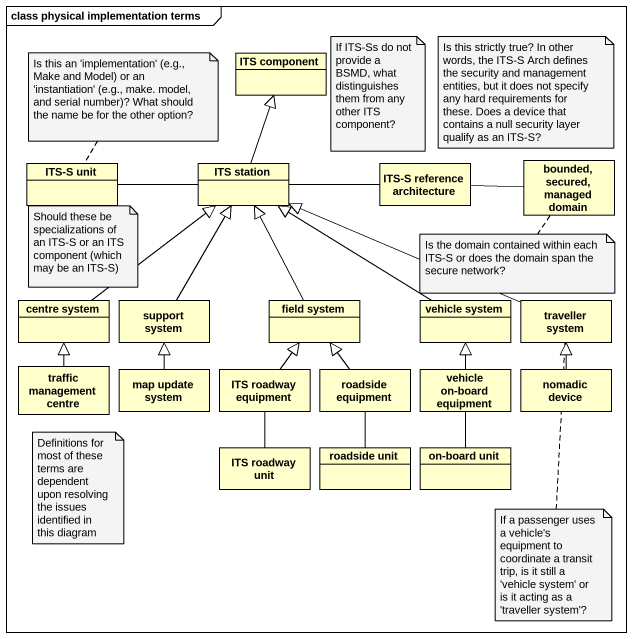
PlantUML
@startuml
mainframe class physical implementation terms
hide circle
hide empty members
class "ITS component" as ITS_component
class "ITS-S unit" as ITS_S_unit
class "ITS station" as ITS_station
class "ITS-S reference architecture" as ITS_S_reference_architecture
class "bounded, secured, managed domain" as bounded_secured_managed
class "centre system" as centre_system
class "support system" as support_system
class "field system" as field_system
class "vehicle system" as vehicle_system
class "traveller system" as traveller_system
class "traffic management centre" as traffic_management_centre
class "map update system" as map_update_system
class "ITS roadway equipment" as ITS_roadway_equipment
class "roadside equipment" as roadside_equipment
class "vehicle on-board equipment" as vehicle_on_board_equipment
class "nomadic device" as nomadic_device
class "ITS roadway unit" as ITS_roadway_unit
class "roadside unit" as roadside_unit
class "on-board unit" as on_board_unit
ITS_station -up-|> ITS_component
ITS_station -left- ITS_S_unit
ITS_station -right- ITS_S_reference_architecture
ITS_S_reference_architecture -right- bounded_secured_managed
centre_system -up-|> ITS_station
support_system -up-|> ITS_station
field_system -up-|> ITS_station
vehicle_system -up-|> ITS_station
traveller_system -left-|> ITS_station
traffic_management_centre -up-|> centre_system
map_update_system -up-|> support_system
ITS_roadway_equipment -up-|> field_system
roadside_equipment -up-|> field_system
vehicle_on_board_equipment -up-|> vehicle_system
vehicle_on_board_equipment -- on_board_unit
nomadic_device -up-|> traveller_system
ITS_roadway_unit -up- ITS_roadway_equipment
roadside_unit -up- roadside_equipment
note top of ITS_S_unit : Is this an 'implementation' (e.g., Make and Model) or an 'instantiation' (e.g., make. model, and serial number)? What should the name be for the other option?
note as N2
  If ITS-Ss do not provide a BSMD, what distinguishes them from any other ITS component?
end note
note as N3
  Is this strictly true? In other words, the ITS-S Arch defines the security and management entities, but it does not specify any hard requirements for these. Does a device that contains a null security layer qualify as an ITS-S?
end note
note as N4
  Should these be specializations of an ITS-S or an ITS component (which may be an ITS-S)
end note
note bottom of bounded_secured_managed : Is the domain contained within each ITS-S or does the domain span the secure network?
note as N6
  Definitions for most of these terms are dependent upon resolving the issues identified in this diagram
end note
note bottom of traveller_system : If a passenger uses a vehicle's equipment to coordinate a transit trip, is it still a 'vehicle system' or is it acting as a 'traveller system'?
@enduml
